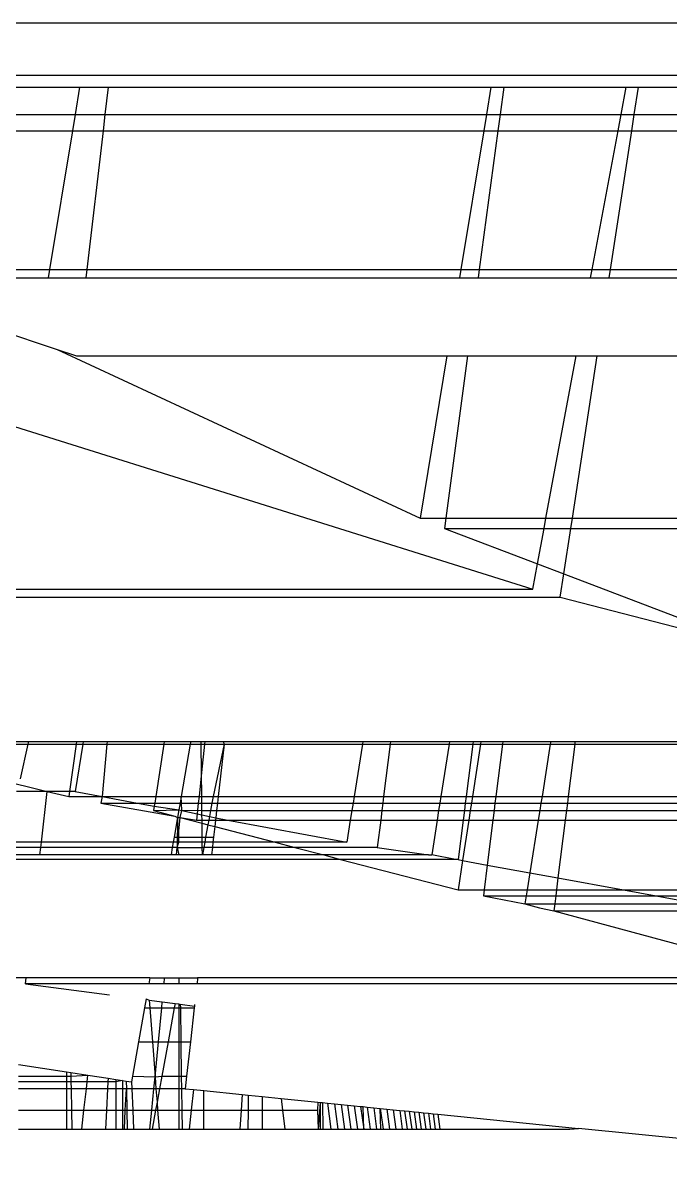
# Model space of a CAD drawing. Extents: x -24961 to 905641, y -154323 to 635957.
# Drawn here: x 396088.68 to 396100.56, y -143408.43 to -143387.59 of the extents above; entities that cross this region are included whole.
import ezdxf

# ---------------------------------------------------------------- set-up
doc = ezdxf.new("R2010")
doc.units = 0
doc.header["$LTSCALE"] = 1000
doc.header["$MEASUREMENT"] = 0

msp = doc.modelspace()

# ---------------------------------------------------------------- linework, layer by layer
for p, q in [((396077.372, -143387.592), (396101.031, -143387.592)), ((396077.192, -143388.552), (396102.608, -143388.552)), ((396088.48, -143388.776), (396089.72, -143388.776)), ((396089.72, -143388.776), (396089.638, -143389.275)), ((396089.72, -143388.776), (396090.246, -143388.776)), ((396090.246, -143388.776), (396090.187, -143389.275)), ((396090.246, -143388.776), (396097.27, -143388.776)), ((396097.27, -143388.776), (396097.188, -143389.275)), ((396097.27, -143388.776), (396097.508, -143388.776)), ((396097.508, -143388.776), (396097.441, -143389.275)), ((396097.508, -143388.776), (396099.753, -143388.776)), ((396099.66, -143389.275), (396099.753, -143388.776)), ((396099.753, -143388.776), (396099.979, -143388.776)), ((396099.903, -143389.275), (396099.979, -143388.776)), ((396099.979, -143388.776), (396103, -143388.776)), ((396088.387, -143389.275), (396089.638, -143389.275)), ((396089.638, -143389.275), (396089.589, -143389.574)), ((396089.638, -143389.275), (396090.187, -143389.275)), ((396090.187, -143389.275), (396090.152, -143389.574)), ((396090.187, -143389.275), (396097.188, -143389.275)), ((396097.188, -143389.275), (396097.139, -143389.574)), ((396097.188, -143389.275), (396097.441, -143389.275)), ((396097.441, -143389.275), (396097.401, -143389.574)), ((396097.441, -143389.275), (396099.66, -143389.275)), ((396099.605, -143389.574), (396099.66, -143389.275)), ((396099.66, -143389.275), (396099.903, -143389.275)), ((396099.857, -143389.574), (396099.903, -143389.275)), ((396099.903, -143389.275), (396103.942, -143389.275)), ((396088.332, -143389.574), (396089.589, -143389.574)), ((396089.589, -143389.574), (396089.171, -143392.12)), ((396089.589, -143389.574), (396090.152, -143389.574)), ((396090.152, -143389.574), (396089.851, -143392.12)), ((396090.152, -143389.574), (396097.139, -143389.574)), ((396097.139, -143389.574), (396096.72, -143392.12)), ((396097.401, -143389.574), (396097.058, -143392.12)), ((396097.139, -143389.574), (396097.401, -143389.574)), ((396097.401, -143389.574), (396099.605, -143389.574)), ((396099.131, -143392.12), (396099.605, -143389.574)), ((396099.466, -143392.12), (396099.857, -143389.574)), ((396099.605, -143389.574), (396099.857, -143389.574)), ((396099.857, -143389.574), (396104.578, -143389.574)), ((396087.858, -143392.12), (396089.171, -143392.12)), ((396089.171, -143392.12), (396089.146, -143392.273)), ((396089.171, -143392.12), (396089.851, -143392.12)), ((396089.851, -143392.12), (396089.833, -143392.273)), ((396089.851, -143392.12), (396096.72, -143392.12)), ((396096.72, -143392.12), (396096.695, -143392.273)), ((396096.72, -143392.12), (396097.058, -143392.12)), ((396097.058, -143392.12), (396097.037, -143392.273)), ((396097.058, -143392.12), (396099.131, -143392.12)), ((396099.102, -143392.273), (396099.131, -143392.12)), ((396099.131, -143392.12), (396099.466, -143392.12)), ((396099.442, -143392.273), (396099.466, -143392.12)), ((396099.466, -143392.12), (396105.985, -143392.12)), ((396087.829, -143392.273), (396089.146, -143392.273)), ((396089.146, -143392.273), (396089.833, -143392.273)), ((396089.833, -143392.273), (396096.695, -143392.273)), ((396096.695, -143392.273), (396097.037, -143392.273)), ((396097.037, -143392.273), (396099.102, -143392.273)), ((396099.102, -143392.273), (396099.442, -143392.273)), ((396099.442, -143392.273), (396105.96, -143392.273)), ((396087.685, -143393.047), (396089.307, -143393.588)), ((396089.307, -143393.588), (396095.971, -143396.683)), ((396089.307, -143393.588), (396089.664, -143393.707)), ((396089.664, -143393.707), (396096.46, -143393.707)), ((396096.46, -143393.707), (396095.971, -143396.683)), ((396096.844, -143393.707), (396096.443, -143396.683)), ((396096.46, -143393.707), (396096.844, -143393.707)), ((396096.844, -143393.707), (396098.836, -143393.707)), ((396098.282, -143396.683), (396098.836, -143393.707)), ((396098.766, -143396.683), (396099.222, -143393.707)), ((396098.836, -143393.707), (396099.222, -143393.707)), ((396099.222, -143393.707), (396105.722, -143393.707)), ((396087.388, -143394.645), (396098.039, -143397.989)), ((396095.971, -143396.683), (396096.443, -143396.683)), ((396096.443, -143396.683), (396096.418, -143396.872)), ((396096.443, -143396.683), (396098.282, -143396.683)), ((396098.247, -143396.872), (396098.282, -143396.683)), ((396098.282, -143396.683), (396098.766, -143396.683)), ((396098.737, -143396.872), (396098.766, -143396.683)), ((396098.766, -143396.683), (396105.227, -143396.683)), ((396096.418, -143396.872), (396098.247, -143396.872)), ((396096.418, -143396.872), (396098.126, -143397.522)), ((396098.126, -143397.522), (396098.247, -143396.872)), ((396098.247, -143396.872), (396098.737, -143396.872)), ((396098.609, -143397.707), (396098.737, -143396.872)), ((396098.737, -143396.872), (396105.196, -143396.872)), ((396098.039, -143397.989), (396098.126, -143397.522)), ((396098.126, -143397.522), (396098.609, -143397.707)), ((396098.543, -143398.133), (396098.609, -143397.707)), ((396098.609, -143397.707), (396102.239, -143399.09)), ((396085.751, -143397.989), (396098.039, -143397.989)), ((396085.729, -143398.133), (396098.543, -143398.133)), ((396098.543, -143398.133), (396102.239, -143399.09)), ((396086.035, -143400.787), (396088.782, -143400.787)), ((396088.782, -143400.787), (396088.771, -143400.834)), ((396088.782, -143400.787), (396089.664, -143400.787)), ((396089.664, -143400.787), (396089.658, -143400.834)), ((396089.664, -143400.787), (396089.788, -143400.787)), ((396089.788, -143400.787), (396089.78, -143400.834)), ((396089.788, -143400.787), (396090.227, -143400.787)), ((396090.227, -143400.787), (396090.222, -143400.834)), ((396090.227, -143400.787), (396091.275, -143400.787)), ((396091.275, -143400.787), (396091.267, -143400.834)), ((396091.275, -143400.787), (396091.76, -143400.787)), ((396091.76, -143400.787), (396091.752, -143400.834)), ((396091.76, -143400.787), (396091.953, -143400.787)), ((396091.953, -143400.787), (396092.018, -143400.787)), ((396091.953, -143400.834), (396091.953, -143400.787)), ((396092.018, -143400.787), (396092.013, -143400.834)), ((396092.018, -143400.787), (396092.356, -143400.787)), ((396092.356, -143400.787), (396092.372, -143400.834)), ((396092.356, -143400.787), (396094.922, -143400.787)), ((396094.922, -143400.787), (396094.914, -143400.834)), ((396094.922, -143400.787), (396095.429, -143400.787)), ((396095.429, -143400.787), (396095.423, -143400.834)), ((396095.429, -143400.787), (396096.509, -143400.787)), ((396096.509, -143400.787), (396096.502, -143400.834)), ((396096.509, -143400.787), (396096.943, -143400.787)), ((396096.943, -143400.787), (396096.937, -143400.834)), ((396096.943, -143400.787), (396097.088, -143400.787)), ((396097.088, -143400.787), (396097.081, -143400.834)), ((396097.088, -143400.787), (396097.487, -143400.787)), ((396097.487, -143400.787), (396097.481, -143400.834)), ((396097.487, -143400.787), (396098.368, -143400.787)), ((396098.368, -143400.787), (396098.36, -143400.834)), ((396098.368, -143400.787), (396098.814, -143400.787)), ((396098.814, -143400.787), (396098.809, -143400.834)), ((396098.814, -143400.787), (396106.356, -143400.787)), ((396086.212, -143400.834), (396088.771, -143400.834)), ((396088.771, -143400.834), (396088.627, -143401.47)), ((396088.771, -143400.834), (396089.658, -143400.834)), ((396089.658, -143400.834), (396089.535, -143401.699)), ((396089.78, -143400.834), (396089.641, -143401.699)), ((396089.658, -143400.834), (396089.78, -143400.834)), ((396089.78, -143400.834), (396090.222, -143400.834)), ((396090.222, -143400.834), (396090.136, -143401.792)), ((396090.222, -143400.834), (396091.267, -143400.834)), ((396091.267, -143400.834), (396091.12, -143401.792)), ((396091.267, -143400.834), (396091.752, -143400.834)), ((396091.752, -143400.834), (396091.586, -143401.792)), ((396091.752, -143400.834), (396091.953, -143400.834)), ((396091.953, -143400.834), (396092.013, -143400.834)), ((396091.959, -143401.355), (396091.953, -143400.834)), ((396092.013, -143400.834), (396091.959, -143401.355)), ((396092.013, -143400.834), (396092.372, -143400.834)), ((396092.372, -143400.834), (396092.171, -143401.792)), ((396092.372, -143400.834), (396092.264, -143401.792)), ((396092.372, -143400.834), (396094.914, -143400.834)), ((396094.914, -143400.834), (396094.76, -143401.792)), ((396094.914, -143400.834), (396095.423, -143400.834)), ((396095.423, -143400.834), (396095.302, -143401.792)), ((396095.423, -143400.834), (396096.502, -143400.834)), ((396096.502, -143400.834), (396096.352, -143401.792)), ((396096.502, -143400.834), (396096.937, -143400.834)), ((396096.937, -143400.834), (396096.817, -143401.792)), ((396097.081, -143400.834), (396096.933, -143401.792)), ((396096.937, -143400.834), (396097.081, -143400.834)), ((396097.081, -143400.834), (396097.481, -143400.834)), ((396097.481, -143400.834), (396097.361, -143401.792)), ((396097.481, -143400.834), (396098.36, -143400.834)), ((396098.36, -143400.834), (396098.209, -143401.792)), ((396098.36, -143400.834), (396098.809, -143400.834)), ((396098.809, -143400.834), (396098.689, -143401.792)), ((396098.809, -143400.834), (396106.456, -143400.834)), ((396091.959, -143401.355), (396091.913, -143401.792)), ((396091.963, -143401.792), (396091.959, -143401.355)), ((396088.176, -143401.47), (396089.125, -143401.699)), ((396089.125, -143401.699), (396088.562, -143401.699)), ((396089.019, -143402.634), (396089.125, -143401.699)), ((396089.125, -143401.699), (396089.522, -143401.792)), ((396089.535, -143401.699), (396089.125, -143401.699)), ((396089.535, -143401.699), (396089.522, -143401.792)), ((396089.522, -143401.792), (396090.136, -143401.792)), ((396089.641, -143401.699), (396089.535, -143401.699)), ((396089.641, -143401.699), (396090.136, -143401.792)), ((396090.136, -143401.792), (396090.109, -143401.914)), ((396090.136, -143401.792), (396091.12, -143401.792)), ((396090.136, -143401.792), (396090.785, -143401.914)), ((396091.12, -143401.792), (396091.101, -143401.914)), ((396091.12, -143401.792), (396091.586, -143401.792)), ((396091.586, -143401.792), (396091.564, -143401.914)), ((396091.586, -143401.792), (396091.913, -143401.792)), ((396091.592, -143401.914), (396091.586, -143401.792)), ((396091.913, -143401.792), (396091.9, -143401.914)), ((396091.913, -143401.792), (396091.963, -143401.792)), ((396091.963, -143401.792), (396092.171, -143401.792)), ((396091.964, -143401.914), (396091.963, -143401.792)), ((396092.171, -143401.792), (396092.149, -143401.914)), ((396092.171, -143401.792), (396092.264, -143401.792)), ((396092.264, -143401.792), (396092.25, -143401.914)), ((396092.264, -143401.792), (396094.76, -143401.792)), ((396094.76, -143401.792), (396094.74, -143401.914)), ((396094.76, -143401.792), (396095.302, -143401.792)), ((396095.302, -143401.792), (396095.287, -143401.914)), ((396095.302, -143401.792), (396096.352, -143401.792)), ((396096.352, -143401.792), (396096.333, -143401.914)), ((396096.352, -143401.792), (396096.817, -143401.792)), ((396096.817, -143401.792), (396096.801, -143401.914)), ((396096.817, -143401.792), (396096.933, -143401.792)), ((396096.933, -143401.792), (396096.914, -143401.914)), ((396096.933, -143401.792), (396097.361, -143401.792)), ((396097.361, -143401.792), (396097.346, -143401.914)), ((396097.361, -143401.792), (396098.209, -143401.792)), ((396098.209, -143401.792), (396098.189, -143401.914)), ((396098.209, -143401.792), (396098.689, -143401.792)), ((396098.689, -143401.792), (396098.674, -143401.914)), ((396098.689, -143401.792), (396106.788, -143401.792)), ((396090.109, -143401.914), (396090.785, -143401.914)), ((396090.109, -143401.914), (396091.471, -143402.155)), ((396090.785, -143401.914), (396091.101, -143401.914)), ((396090.785, -143401.914), (396091.092, -143401.971)), ((396091.092, -143401.971), (396091.079, -143402.053)), ((396091.079, -143402.053), (396091.542, -143402.041)), ((396091.079, -143402.053), (396091.471, -143402.155)), ((396091.101, -143401.914), (396091.092, -143401.971)), ((396091.092, -143401.971), (396091.542, -143402.041)), ((396091.101, -143401.914), (396091.564, -143401.914)), ((396091.542, -143402.041), (396091.519, -143402.176)), ((396091.564, -143401.914), (396091.542, -143402.041)), ((396091.542, -143402.041), (396091.599, -143402.053)), ((396091.564, -143401.914), (396091.592, -143401.914)), ((396091.567, -143402.18), (396091.599, -143402.053)), ((396091.592, -143401.914), (396091.9, -143401.914)), ((396091.599, -143402.053), (396091.592, -143401.914)), ((396091.599, -143402.053), (396091.886, -143402.047)), ((396091.599, -143402.053), (396091.879, -143402.112)), ((396091.886, -143402.047), (396091.879, -143402.112)), ((396091.9, -143401.914), (396091.886, -143402.047)), ((396091.886, -143402.047), (396091.966, -143402.053)), ((396091.9, -143401.914), (396091.964, -143401.914)), ((396091.964, -143401.914), (396092.149, -143401.914)), ((396091.966, -143402.053), (396091.964, -143401.914)), ((396091.966, -143402.053), (396092.123, -143402.053)), ((396091.967, -143402.13), (396091.966, -143402.053)), ((396092.123, -143402.053), (396092.103, -143402.161)), ((396092.149, -143401.914), (396092.123, -143402.053)), ((396092.123, -143402.053), (396092.234, -143402.053)), ((396092.149, -143401.914), (396092.25, -143401.914)), ((396092.234, -143402.053), (396092.22, -143402.183)), ((396092.25, -143401.914), (396092.234, -143402.053)), ((396092.234, -143402.053), (396094.718, -143402.053)), ((396092.25, -143401.914), (396094.74, -143401.914)), ((396094.718, -143402.053), (396094.69, -143402.225)), ((396094.74, -143401.914), (396094.718, -143402.053)), ((396094.718, -143402.053), (396095.269, -143402.053)), ((396094.74, -143401.914), (396095.287, -143401.914)), ((396095.269, -143402.053), (396095.248, -143402.225)), ((396095.287, -143401.914), (396095.269, -143402.053)), ((396095.269, -143402.053), (396096.311, -143402.053)), ((396095.287, -143401.914), (396096.333, -143401.914)), ((396096.311, -143402.053), (396096.284, -143402.225)), ((396096.333, -143401.914), (396096.311, -143402.053)), ((396096.311, -143402.053), (396096.784, -143402.053)), ((396096.333, -143401.914), (396096.801, -143401.914)), ((396096.784, -143402.053), (396096.762, -143402.225)), ((396096.801, -143401.914), (396096.784, -143402.053)), ((396096.784, -143402.053), (396096.893, -143402.053)), ((396096.801, -143401.914), (396096.914, -143401.914)), ((396096.893, -143402.053), (396096.866, -143402.225)), ((396096.914, -143401.914), (396096.893, -143402.053)), ((396096.893, -143402.053), (396097.329, -143402.053)), ((396096.914, -143401.914), (396097.346, -143401.914)), ((396097.329, -143402.053), (396097.307, -143402.225)), ((396097.346, -143401.914), (396097.329, -143402.053)), ((396097.329, -143402.053), (396098.167, -143402.053)), ((396097.346, -143401.914), (396098.189, -143401.914)), ((396098.167, -143402.053), (396098.14, -143402.225)), ((396098.189, -143401.914), (396098.167, -143402.053)), ((396098.167, -143402.053), (396098.656, -143402.053)), ((396098.189, -143401.914), (396098.674, -143401.914)), ((396098.656, -143402.053), (396098.635, -143402.225)), ((396098.674, -143401.914), (396098.656, -143402.053)), ((396098.656, -143402.053), (396106.747, -143402.053)), ((396098.674, -143401.914), (396106.769, -143401.914)), ((396091.519, -143402.176), (396091.456, -143402.539)), ((396091.471, -143402.155), (396091.519, -143402.176)), ((396091.519, -143402.176), (396091.513, -143402.728)), ((396091.519, -143402.176), (396091.567, -143402.18)), ((396091.542, -143402.429), (396091.567, -143402.18)), ((396091.567, -143402.18), (396091.867, -143402.225)), ((396091.567, -143402.18), (396091.968, -143402.284)), ((396091.879, -143402.112), (396091.867, -143402.225)), ((396091.867, -143402.225), (396091.968, -143402.225)), ((396091.879, -143402.112), (396091.967, -143402.13)), ((396091.967, -143402.13), (396092.103, -143402.161)), ((396091.968, -143402.225), (396091.967, -143402.13)), ((396091.968, -143402.225), (396092.092, -143402.225)), ((396091.968, -143402.284), (396091.968, -143402.225)), ((396092.092, -143402.225), (396092.076, -143402.312)), ((396092.103, -143402.161), (396092.092, -143402.225)), ((396092.092, -143402.225), (396092.215, -143402.225)), ((396092.103, -143402.161), (396092.22, -143402.183)), ((396092.215, -143402.225), (396092.201, -143402.345)), ((396092.22, -143402.183), (396092.215, -143402.225)), ((396092.215, -143402.225), (396092.443, -143402.225)), ((396092.22, -143402.183), (396092.443, -143402.225)), ((396092.443, -143402.225), (396094.624, -143402.634)), ((396092.443, -143402.225), (396094.69, -143402.225)), ((396094.69, -143402.225), (396094.624, -143402.634)), ((396094.69, -143402.225), (396095.248, -143402.225)), ((396095.248, -143402.225), (396095.184, -143402.728)), ((396095.248, -143402.225), (396096.284, -143402.225)), ((396096.284, -143402.225), (396096.184, -143402.866)), ((396096.284, -143402.225), (396096.762, -143402.225)), ((396096.762, -143402.225), (396096.671, -143402.947)), ((396096.866, -143402.225), (396096.751, -143402.97)), ((396096.762, -143402.225), (396096.866, -143402.225)), ((396096.866, -143402.225), (396097.307, -143402.225)), ((396097.307, -143402.225), (396097.204, -143403.052)), ((396097.307, -143402.225), (396098.14, -143402.225)), ((396098.14, -143402.225), (396097.986, -143403.195)), ((396098.14, -143402.225), (396098.635, -143402.225)), ((396098.635, -143402.225), (396098.502, -143403.289)), ((396098.635, -143402.225), (396106.719, -143402.225)), ((396091.542, -143402.539), (396091.542, -143402.429)), ((396091.968, -143402.284), (396092.076, -143402.312)), ((396091.971, -143402.539), (396091.968, -143402.284)), ((396092.076, -143402.312), (396092.034, -143402.539)), ((396092.076, -143402.312), (396092.201, -143402.345)), ((396092.201, -143402.345), (396092.179, -143402.539)), ((396092.201, -143402.345), (396093.313, -143402.634)), ((396089.019, -143402.634), (396088.416, -143402.634)), ((396089.009, -143402.728), (396089.019, -143402.634)), ((396091.439, -143402.634), (396089.019, -143402.634)), ((396091.439, -143402.634), (396091.423, -143402.728)), ((396091.456, -143402.539), (396091.439, -143402.634)), ((396091.542, -143402.634), (396091.439, -143402.634)), ((396091.456, -143402.539), (396091.542, -143402.539)), ((396091.513, -143402.728), (396091.542, -143402.634)), ((396091.542, -143402.539), (396091.971, -143402.539)), ((396091.542, -143402.634), (396091.542, -143402.539)), ((396091.972, -143402.634), (396091.542, -143402.634)), ((396091.971, -143402.539), (396092.034, -143402.539)), ((396091.972, -143402.634), (396091.971, -143402.539)), ((396091.973, -143402.728), (396091.972, -143402.634)), ((396092.017, -143402.634), (396091.972, -143402.634)), ((396092.017, -143402.634), (396091.999, -143402.728)), ((396092.034, -143402.539), (396092.017, -143402.634)), ((396092.169, -143402.634), (396092.017, -143402.634)), ((396092.034, -143402.539), (396092.179, -143402.539)), ((396092.169, -143402.634), (396092.158, -143402.728)), ((396092.179, -143402.539), (396092.169, -143402.634)), ((396093.313, -143402.634), (396092.169, -143402.634)), ((396094.624, -143402.634), (396093.313, -143402.634)), ((396093.313, -143402.634), (396093.673, -143402.728)), ((396088.993, -143402.866), (396088.38, -143402.866)), ((396089.009, -143402.728), (396088.401, -143402.728)), ((396088.993, -143402.866), (396089.009, -143402.728)), ((396091.399, -143402.866), (396088.993, -143402.866)), ((396091.423, -143402.728), (396089.009, -143402.728)), ((396091.423, -143402.728), (396091.399, -143402.866)), ((396091.5, -143402.866), (396091.399, -143402.866)), ((396091.513, -143402.728), (396091.423, -143402.728)), ((396091.5, -143402.866), (396091.513, -143402.728)), ((396091.542, -143402.866), (396091.5, -143402.866)), ((396091.513, -143402.728), (396091.542, -143402.866)), ((396091.513, -143402.728), (396091.973, -143402.728)), ((396091.974, -143402.866), (396091.542, -143402.866)), ((396091.974, -143402.866), (396091.973, -143402.728)), ((396091.999, -143402.728), (396091.973, -143402.728)), ((396091.999, -143402.728), (396091.974, -143402.866)), ((396092.142, -143402.866), (396091.974, -143402.866)), ((396092.158, -143402.728), (396091.999, -143402.728)), ((396092.158, -143402.728), (396092.142, -143402.866)), ((396094.204, -143402.866), (396092.142, -143402.866)), ((396093.673, -143402.728), (396092.158, -143402.728)), ((396093.673, -143402.728), (396094.204, -143402.866)), ((396095.184, -143402.728), (396093.673, -143402.728)), ((396096.125, -143402.866), (396094.204, -143402.866)), ((396094.204, -143402.866), (396094.512, -143402.947)), ((396095.184, -143402.728), (396096.125, -143402.866)), ((396096.125, -143402.866), (396096.184, -143402.866)), ((396096.624, -143402.947), (396096.184, -143402.866)), ((396094.512, -143402.947), (396076.156, -143402.947)), ((396096.624, -143402.947), (396094.512, -143402.947)), ((396094.512, -143402.947), (396096.668, -143403.508)), ((396096.671, -143402.947), (396096.624, -143402.947)), ((396096.751, -143402.97), (396096.668, -143403.508)), ((396096.671, -143402.947), (396096.751, -143402.97)), ((396096.751, -143402.97), (396097.204, -143403.052)), ((396097.204, -143403.052), (396097.147, -143403.508)), ((396097.204, -143403.052), (396097.986, -143403.195)), ((396097.986, -143403.195), (396097.936, -143403.508)), ((396097.986, -143403.195), (396098.502, -143403.289)), ((396098.502, -143403.289), (396098.474, -143403.508)), ((396098.502, -143403.289), (396099.702, -143403.508)), ((396096.668, -143403.508), (396097.147, -143403.508)), ((396097.147, -143403.508), (396097.133, -143403.618)), ((396097.147, -143403.508), (396097.936, -143403.508)), ((396097.936, -143403.508), (396097.919, -143403.618)), ((396097.936, -143403.508), (396098.474, -143403.508)), ((396098.474, -143403.508), (396098.461, -143403.618)), ((396098.474, -143403.508), (396099.702, -143403.508)), ((396099.702, -143403.508), (396106.514, -143403.508)), ((396099.702, -143403.508), (396100.303, -143403.618)), ((396097.133, -143403.618), (396097.896, -143403.763)), ((396097.133, -143403.618), (396097.919, -143403.618)), ((396097.919, -143403.618), (396097.896, -143403.763)), ((396097.919, -143403.618), (396098.461, -143403.618)), ((396098.461, -143403.618), (396098.443, -143403.763)), ((396098.461, -143403.618), (396100.303, -143403.618)), ((396100.303, -143403.618), (396106.497, -143403.618)), ((396100.303, -143403.618), (396101.103, -143403.763)), ((396097.896, -143403.763), (396098.443, -143403.763)), ((396097.896, -143403.763), (396098.16, -143403.834)), ((396098.16, -143403.834), (396098.427, -143403.89)), ((396098.443, -143403.763), (396098.427, -143403.89)), ((396098.427, -143403.89), (396101.798, -143403.89)), ((396098.427, -143403.89), (396102.969, -143405.12)), ((396098.443, -143403.763), (396101.103, -143403.763)), ((396088.739, -143405.12), (396088.027, -143405.12)), ((396088.726, -143405.23), (396088.739, -143405.12)), ((396091.008, -143405.12), (396088.739, -143405.12)), ((396091.008, -143405.12), (396090.989, -143405.23)), ((396091.008, -143405.12), (396091.282, -143405.12)), ((396091.271, -143405.23), (396091.282, -143405.12)), ((396091.282, -143405.12), (396091.542, -143405.12)), ((396091.542, -143405.12), (396091.542, -143405.23)), ((396091.542, -143405.12), (396091.888, -143405.12)), ((396091.888, -143405.12), (396091.876, -143405.23)), ((396102.969, -143405.12), (396091.888, -143405.12)), ((396088.726, -143405.23), (396090.27, -143405.433)), ((396090.989, -143405.23), (396088.726, -143405.23)), ((396091.271, -143405.23), (396090.989, -143405.23)), ((396091.542, -143405.23), (396091.271, -143405.23)), ((396091.876, -143405.23), (396091.542, -143405.23)), ((396103.379, -143405.23), (396091.876, -143405.23)), ((396090.94, -143405.509), (396090.912, -143405.671)), ((396090.94, -143405.509), (396090.997, -143405.529)), ((396090.997, -143405.529), (396091.008, -143405.671)), ((396090.997, -143405.529), (396091.239, -143405.561)), ((396091.229, -143405.671), (396091.239, -143405.561)), ((396091.239, -143405.561), (396091.474, -143405.592)), ((396091.474, -143405.592), (396091.459, -143405.671)), ((396091.474, -143405.592), (396091.542, -143405.601)), ((396090.912, -143405.671), (396090.803, -143406.297)), ((396090.912, -143405.671), (396091.008, -143405.671)), ((396091.008, -143405.671), (396091.056, -143406.297)), ((396091.008, -143405.671), (396091.229, -143405.671)), ((396091.168, -143406.297), (396091.229, -143405.671)), ((396091.229, -143405.671), (396091.459, -143405.671)), ((396091.459, -143405.671), (396091.344, -143406.297)), ((396091.459, -143405.671), (396091.542, -143405.671)), ((396091.542, -143405.601), (396091.569, -143405.604)), ((396091.542, -143405.601), (396091.542, -143405.671)), ((396091.542, -143405.671), (396091.57, -143405.671)), ((396091.542, -143405.671), (396091.542, -143406.297)), ((396091.569, -143405.604), (396091.83, -143405.639)), ((396091.569, -143405.604), (396091.57, -143405.671)), ((396091.57, -143405.671), (396091.826, -143405.671)), ((396091.57, -143405.671), (396091.579, -143406.297)), ((396091.826, -143405.671), (396091.755, -143406.297)), ((396091.83, -143405.639), (396091.826, -143405.671)), ((396091.833, -143405.611), (396091.83, -143405.639)), ((396090.803, -143406.297), (396090.694, -143406.924)), ((396090.803, -143406.297), (396091.056, -143406.297)), ((396091.056, -143406.297), (396091.168, -143406.297)), ((396091.056, -143406.297), (396091.106, -143406.94)), ((396091.106, -143406.94), (396091.168, -143406.297)), ((396091.168, -143406.297), (396091.344, -143406.297)), ((396091.344, -143406.297), (396091.229, -143406.924)), ((396091.344, -143406.297), (396091.542, -143406.297)), ((396091.542, -143406.297), (396091.542, -143406.924)), ((396091.542, -143406.297), (396091.579, -143406.297)), ((396091.579, -143406.297), (396091.588, -143406.924)), ((396091.579, -143406.297), (396091.755, -143406.297)), ((396091.755, -143406.297), (396091.685, -143406.924)), ((396088.597, -143406.711), (396089.48, -143406.848)), ((396089.48, -143406.848), (396089.48, -143406.924)), ((396089.48, -143406.848), (396089.559, -143406.86)), ((396088.597, -143406.924), (396089.48, -143406.924)), ((396089.48, -143407.033), (396088.597, -143407.033)), ((396089.48, -143406.924), (396089.48, -143407.033)), ((396089.48, -143406.924), (396089.56, -143406.924)), ((396089.48, -143407.033), (396089.48, -143407.158)), ((396089.562, -143407.033), (396089.48, -143407.033)), ((396089.559, -143406.86), (396089.56, -143406.924)), ((396089.559, -143406.86), (396089.873, -143406.908)), ((396089.56, -143406.924), (396089.873, -143406.908)), ((396089.56, -143406.924), (396089.562, -143407.033)), ((396089.562, -143407.033), (396089.564, -143407.158)), ((396089.859, -143407.033), (396089.562, -143407.033)), ((396089.845, -143407.158), (396089.859, -143407.033)), ((396089.859, -143407.033), (396089.873, -143406.908)), ((396090.241, -143407.033), (396089.859, -143407.033)), ((396089.873, -143406.908), (396090.244, -143406.966)), ((396090.241, -143407.033), (396090.235, -143407.158)), ((396090.244, -143406.966), (396090.241, -143407.033)), ((396090.383, -143407.033), (396090.241, -143407.033)), ((396090.244, -143406.966), (396090.383, -143406.987)), ((396090.383, -143406.987), (396090.383, -143407.033)), ((396090.383, -143406.987), (396090.511, -143407.007)), ((396090.511, -143407.007), (396090.383, -143407.033)), ((396090.383, -143407.033), (396090.384, -143407.158)), ((396090.511, -143407.007), (396090.511, -143407.158)), ((396090.511, -143407.007), (396090.578, -143407.017)), ((396090.578, -143407.017), (396090.58, -143407.158)), ((396090.578, -143407.017), (396090.676, -143407.033)), ((396090.694, -143406.924), (396090.676, -143407.033)), ((396090.676, -143407.033), (396090.681, -143407.158)), ((396090.694, -143406.924), (396091.106, -143406.94)), ((396091.085, -143407.158), (396091.106, -143406.94)), ((396091.106, -143406.94), (396091.229, -143406.924)), ((396091.106, -143406.94), (396091.123, -143407.158)), ((396091.229, -143406.924), (396091.186, -143407.158)), ((396091.229, -143406.924), (396091.542, -143406.924)), ((396091.542, -143406.924), (396091.542, -143407.158)), ((396091.542, -143406.924), (396091.588, -143406.924)), ((396091.588, -143406.924), (396091.592, -143407.158)), ((396091.588, -143406.924), (396091.685, -143406.924)), ((396091.685, -143406.924), (396091.658, -143407.158)), ((396089.48, -143407.158), (396088.598, -143407.158)), ((396089.48, -143407.158), (396089.48, -143407.55)), ((396089.564, -143407.158), (396089.48, -143407.158)), ((396089.564, -143407.158), (396089.57, -143407.55)), ((396089.845, -143407.158), (396089.564, -143407.158)), ((396089.801, -143407.55), (396089.845, -143407.158)), ((396090.235, -143407.158), (396089.845, -143407.158)), ((396090.235, -143407.158), (396090.216, -143407.55)), ((396090.384, -143407.158), (396090.235, -143407.158)), ((396090.384, -143407.158), (396090.387, -143407.55)), ((396090.511, -143407.158), (396090.384, -143407.158)), ((396090.511, -143407.158), (396090.511, -143407.55)), ((396090.58, -143407.158), (396090.511, -143407.158)), ((396090.558, -143407.55), (396090.58, -143407.158)), ((396090.58, -143407.158), (396090.587, -143407.55)), ((396090.681, -143407.158), (396090.58, -143407.158)), ((396090.681, -143407.158), (396090.698, -143407.55)), ((396091.085, -143407.158), (396090.681, -143407.158)), ((396091.047, -143407.55), (396091.085, -143407.158)), ((396091.123, -143407.158), (396091.085, -143407.158)), ((396091.123, -143407.158), (396091.142, -143407.402)), ((396091.186, -143407.158), (396091.123, -143407.158)), ((396091.186, -143407.158), (396091.142, -143407.402)), ((396091.542, -143407.158), (396091.186, -143407.158)), ((396091.542, -143407.158), (396091.542, -143407.55)), ((396091.592, -143407.158), (396091.542, -143407.158)), ((396091.592, -143407.158), (396091.597, -143407.55)), ((396091.658, -143407.158), (396091.592, -143407.158)), ((396091.658, -143407.158), (396091.809, -143407.173)), ((396091.809, -143407.173), (396091.768, -143407.55)), ((396091.809, -143407.173), (396091.999, -143407.192)), ((396092.001, -143407.55), (396091.999, -143407.192)), ((396091.999, -143407.192), (396092.708, -143407.263)), ((396092.708, -143407.263), (396092.688, -143407.55)), ((396092.708, -143407.263), (396092.818, -143407.274)), ((396091.142, -143407.402), (396091.114, -143407.55)), ((396091.142, -143407.402), (396091.153, -143407.55)), ((396092.818, -143407.274), (396092.815, -143407.55)), ((396092.818, -143407.274), (396093.071, -143407.3)), ((396093.071, -143407.3), (396093.072, -143407.55)), ((396093.071, -143407.3), (396093.42, -143407.335)), ((396093.42, -143407.335), (396093.446, -143407.55)), ((396093.42, -143407.335), (396094.092, -143407.402)), ((396094.092, -143407.402), (396094.088, -143407.55)), ((396094.092, -143407.402), (396094.134, -143407.407)), ((396094.134, -143407.407), (396094.099, -143407.896)), ((396094.134, -143407.407), (396094.134, -143407.896)), ((396094.134, -143407.407), (396094.178, -143407.411)), ((396094.178, -143407.411), (396094.184, -143407.896)), ((396094.178, -143407.411), (396094.269, -143407.42)), ((396094.269, -143407.42), (396094.335, -143407.896)), ((396094.269, -143407.42), (396094.4, -143407.433)), ((396094.4, -143407.433), (396094.464, -143407.896)), ((396094.4, -143407.433), (396094.52, -143407.445)), ((396094.52, -143407.445), (396094.582, -143407.896)), ((396094.52, -143407.445), (396094.64, -143407.457)), ((396094.64, -143407.457), (396094.7, -143407.896)), ((396094.64, -143407.457), (396094.76, -143407.47)), ((396094.76, -143407.47), (396094.819, -143407.896)), ((396094.76, -143407.47), (396094.88, -143407.482)), ((396088.598, -143407.55), (396089.48, -143407.55)), ((396089.48, -143407.55), (396089.48, -143407.896)), ((396089.48, -143407.55), (396089.57, -143407.55)), ((396089.57, -143407.55), (396089.576, -143407.896)), ((396089.57, -143407.55), (396089.801, -143407.55)), ((396089.762, -143407.896), (396089.801, -143407.55)), ((396089.801, -143407.55), (396090.216, -143407.55)), ((396090.216, -143407.55), (396090.199, -143407.896)), ((396090.216, -143407.55), (396090.387, -143407.55)), ((396090.387, -143407.55), (396090.389, -143407.896)), ((396090.387, -143407.55), (396090.511, -143407.55)), ((396090.511, -143407.55), (396090.511, -143407.896)), ((396090.511, -143407.55), (396090.558, -143407.55)), ((396090.544, -143407.896), (396090.558, -143407.55)), ((396090.558, -143407.55), (396090.587, -143407.55)), ((396090.587, -143407.55), (396090.592, -143407.896)), ((396090.587, -143407.55), (396090.698, -143407.55)), ((396090.698, -143407.55), (396090.712, -143407.896)), ((396090.698, -143407.55), (396091.047, -143407.55)), ((396091.013, -143407.896), (396091.047, -143407.55)), ((396091.047, -143407.55), (396091.114, -143407.55)), ((396091.114, -143407.55), (396091.051, -143407.896)), ((396091.114, -143407.55), (396091.153, -143407.55)), ((396091.153, -143407.55), (396091.18, -143407.896)), ((396091.153, -143407.55), (396091.542, -143407.55)), ((396091.542, -143407.55), (396091.542, -143407.896)), ((396091.542, -143407.55), (396091.597, -143407.55)), ((396091.597, -143407.55), (396091.603, -143407.896)), ((396091.597, -143407.55), (396091.768, -143407.55)), ((396091.768, -143407.55), (396091.731, -143407.896)), ((396091.768, -143407.55), (396092.001, -143407.55)), ((396092.004, -143407.896), (396092.001, -143407.55)), ((396092.001, -143407.55), (396092.688, -143407.55)), ((396092.688, -143407.55), (396092.664, -143407.896)), ((396092.688, -143407.55), (396092.815, -143407.55)), ((396092.815, -143407.55), (396092.81, -143407.896)), ((396092.815, -143407.55), (396093.072, -143407.55)), ((396093.072, -143407.55), (396093.073, -143407.896)), ((396093.072, -143407.55), (396093.446, -143407.55)), ((396093.446, -143407.55), (396093.489, -143407.896)), ((396093.446, -143407.55), (396094.088, -143407.55)), ((396094.088, -143407.55), (396094.099, -143407.896)), ((396094.88, -143407.482), (396094.937, -143407.896)), ((396094.88, -143407.482), (396094.925, -143407.486)), ((396094.937, -143407.896), (396094.925, -143407.486)), ((396094.925, -143407.486), (396094.999, -143407.494)), ((396094.999, -143407.494), (396095.055, -143407.896)), ((396094.999, -143407.494), (396095.119, -143407.506)), ((396095.119, -143407.506), (396095.173, -143407.896)), ((396095.119, -143407.506), (396095.239, -143407.518)), ((396095.239, -143407.518), (396095.291, -143407.896)), ((396095.251, -143407.896), (396095.239, -143407.518)), ((396095.239, -143407.518), (396095.359, -143407.53)), ((396095.359, -143407.53), (396095.409, -143407.896)), ((396095.359, -143407.53), (396095.479, -143407.542)), ((396095.479, -143407.542), (396095.527, -143407.896)), ((396095.479, -143407.542), (396095.598, -143407.554)), ((396095.598, -143407.554), (396095.645, -143407.896)), ((396095.598, -143407.554), (396095.686, -143407.563)), ((396095.686, -143407.563), (396095.732, -143407.896)), ((396095.686, -143407.563), (396095.773, -143407.571)), ((396095.773, -143407.571), (396095.818, -143407.896)), ((396095.773, -143407.571), (396095.86, -143407.58)), ((396095.86, -143407.58), (396095.904, -143407.896)), ((396095.86, -143407.58), (396095.948, -143407.589)), ((396095.948, -143407.589), (396095.99, -143407.896)), ((396095.948, -143407.589), (396096.035, -143407.598)), ((396096.035, -143407.598), (396096.076, -143407.896)), ((396096.035, -143407.598), (396096.123, -143407.606)), ((396096.123, -143407.606), (396096.163, -143407.896)), ((396096.123, -143407.606), (396096.21, -143407.615)), ((396096.21, -143407.615), (396096.249, -143407.896)), ((396096.21, -143407.615), (396096.297, -143407.624)), ((396096.297, -143407.624), (396096.335, -143407.896)), ((396096.297, -143407.624), (396098.88, -143407.884)), ((396098.721, -143407.896), (396098.88, -143407.884)), ((396104.35, -143408.433), (396098.88, -143407.884)), ((396088.599, -143407.896), (396089.48, -143407.896)), ((396089.48, -143407.896), (396089.576, -143407.896)), ((396089.576, -143407.896), (396089.762, -143407.896)), ((396089.762, -143407.896), (396090.199, -143407.896)), ((396090.199, -143407.896), (396090.389, -143407.896)), ((396090.389, -143407.896), (396090.511, -143407.896)), ((396090.511, -143407.896), (396090.544, -143407.896)), ((396090.544, -143407.896), (396090.592, -143407.896)), ((396090.592, -143407.896), (396090.712, -143407.896)), ((396090.712, -143407.896), (396091.013, -143407.896)), ((396091.013, -143407.896), (396091.051, -143407.896)), ((396091.051, -143407.896), (396091.18, -143407.896)), ((396091.18, -143407.896), (396091.542, -143407.896)), ((396091.542, -143407.896), (396091.603, -143407.896)), ((396091.603, -143407.896), (396091.731, -143407.896)), ((396091.731, -143407.896), (396092.004, -143407.896)), ((396092.004, -143407.896), (396092.664, -143407.896)), ((396092.664, -143407.896), (396092.81, -143407.896)), ((396092.81, -143407.896), (396093.073, -143407.896)), ((396093.073, -143407.896), (396093.489, -143407.896)), ((396093.489, -143407.896), (396094.099, -143407.896)), ((396094.099, -143407.896), (396094.134, -143407.896)), ((396094.134, -143407.896), (396094.184, -143407.896)), ((396094.184, -143407.896), (396094.335, -143407.896)), ((396094.335, -143407.896), (396094.464, -143407.896)), ((396094.464, -143407.896), (396094.582, -143407.896)), ((396094.582, -143407.896), (396094.7, -143407.896)), ((396094.7, -143407.896), (396094.819, -143407.896)), ((396094.819, -143407.896), (396094.937, -143407.896)), ((396094.937, -143407.896), (396095.055, -143407.896)), ((396095.055, -143407.896), (396095.173, -143407.896)), ((396095.173, -143407.896), (396095.251, -143407.896)), ((396095.251, -143407.896), (396095.291, -143407.896)), ((396095.291, -143407.896), (396095.409, -143407.896)), ((396095.409, -143407.896), (396095.527, -143407.896)), ((396095.527, -143407.896), (396095.645, -143407.896)), ((396095.645, -143407.896), (396095.732, -143407.896)), ((396095.732, -143407.896), (396095.818, -143407.896)), ((396095.818, -143407.896), (396095.904, -143407.896)), ((396095.904, -143407.896), (396095.99, -143407.896)), ((396095.99, -143407.896), (396096.076, -143407.896)), ((396096.076, -143407.896), (396096.163, -143407.896)), ((396096.163, -143407.896), (396096.249, -143407.896)), ((396096.249, -143407.896), (396096.335, -143407.896)), ((396096.335, -143407.896), (396098.721, -143407.896))]:
    msp.add_line(p, q)

doc.saveas('drawing.dxf')
